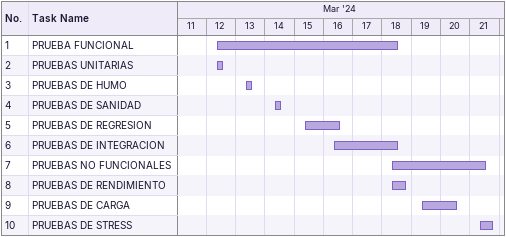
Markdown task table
| ID | Task | Start | Finish |
|---|---|---|---|
| 1 | PRUEBA FUNCIONAL | 2024-03-12 | 2024-03-18 |
| 2 | PRUEBAS UNITARIAS | 2024-03-12 | 2024-03-12 |
| 3 | PRUEBAS DE HUMO | 2024-03-13 | 2024-03-13 |
| 4 | PRUEBAS DE SANIDAD | 2024-03-14 | 2024-03-14 |
| 5 | PRUEBAS DE REGRESION | 2024-03-15 | 2024-03-16 |
| 6 | PRUEBAS DE INTEGRACION | 2024-03-16 | 2024-03-18 |
| 7 | PRUEBAS NO FUNCIONALES | 2024-03-18 | 2024-03-21 |
| 8 | PRUEBAS DE RENDIMIENTO | 2024-03-18 | 2024-03-18 |
| 9 | PRUEBAS DE CARGA | 2024-03-19 | 2024-03-20 |
| 10 | PRUEBAS DE STRESS | 2024-03-21 | 2024-03-21 |
